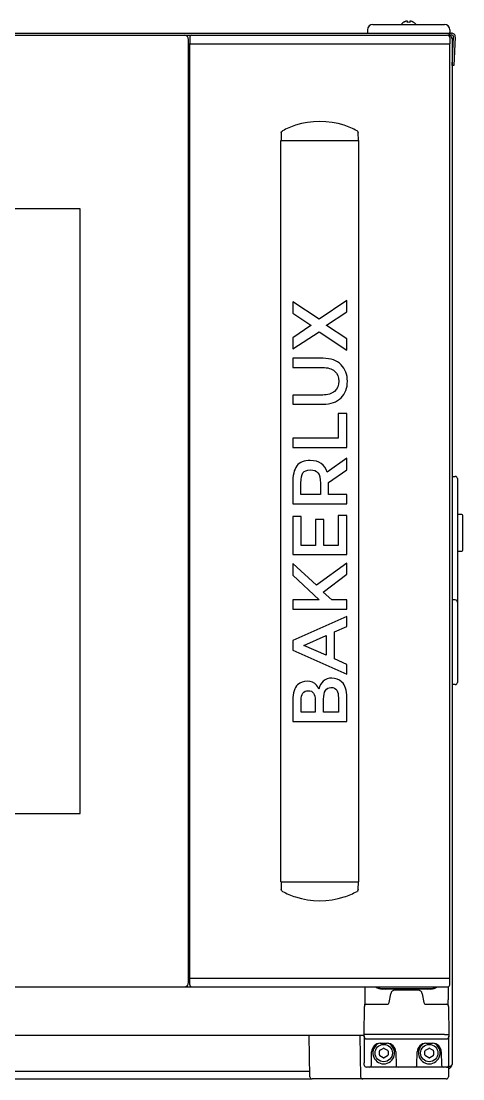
# Model space of a CAD drawing. Header units: millimetres. Extents: x -10733 to -5990, y 4098 to 7122.
# Drawn here: x -7584.8 to -7381, y 5611.4 to 6099.3 of the extents above; entities that cross this region are included whole.
import ezdxf

# ---------------------------------------------------------------- set-up
doc = ezdxf.new("R2010")
doc.units = ezdxf.units.MM
doc.header["$LTSCALE"] = 346.5
doc.layers.get('0').update_dxf_attribs({"linetype": 'CONTINUOUS'})

msp = doc.modelspace()

# ---------------------------------------------------------------- linework, layer by layer
at = {"color": 7, "linetype": 'Continuous'}
for p, q in [((-7406.54, 6098.74), (-7406.54, 6099.29)), ((-7405.54, 6099.29), (-7405.54, 6098.74)), ((-7425.04, 6095.34), (-7425.04, 6095.3)), ((-7425.04, 6095.3), (-7425.02, 6094.04)), ((-7422.54, 6097.8), (-7389.54, 6097.8)), ((-7408.34, 6098.74), (-7408.34, 6098.78)), ((-7403.74, 6098.78), (-7403.74, 6098.74)), ((-7387.04, 6095.3), (-7387.06, 6094.04)), ((-7387.04, 6095.34), (-7387.04, 6095.3)), ((-7983.88, 6092.8), (-7388.09, 6092.8)), ((-7949.8, 6093.8), (-7386.34, 6093.8)), ((-7507.54, 5655.8), (-7507.54, 6090.8)), ((-7506.99, 6091.81), (-7507.04, 6088.8)), ((-7387.34, 6093.8), (-7386.34, 6093.8)), ((-7387.34, 6093.8), (-7387.34, 6092.44)), ((-7387.34, 6092.44), (-7387.34, 6093.8)), ((-7387.34, 6093), (-7386.34, 6093)), ((-7387.09, 6091.81), (-7387.04, 6088.8)), ((-7386.04, 6091.1), (-7386.04, 5618)), ((-7386.03, 6078.84), (-7385.34, 6091.95)), ((-7384.54, 6091.9), (-7385.23, 6078.8)), ((-7507.54, 6088.8), (-7387.04, 6088.8)), ((-7507.04, 6088.8), (-7387.04, 6088.8)), ((-7507.04, 5657.8), (-7507.04, 6088.8)), ((-7507.04, 5657.8), (-7507.04, 6088.8)), ((-7387.04, 5657.8), (-7387.04, 6088.8)), ((-7385.23, 6078.8), (-7386.03, 6078.84)), ((-7464.79, 6047.88), (-7464.92, 6044.29)), ((-7429.16, 6044.29), (-7429.29, 6047.88)), ((-7465.04, 6044.3), (-7429.04, 6044.3)), ((-7465.04, 5702.3), (-7465.04, 6044.3)), ((-7429.04, 5702.3), (-7429.04, 6044.3)), ((-7557.54, 6012.8), (-7814.54, 6012.8)), ((-7557.54, 5733.8), (-7557.54, 6012.8)), ((-7447.38, 5961.88), (-7459.54, 5969.86)), ((-7459.54, 5969.86), (-7459.54, 5964.64)), ((-7434.54, 5970.47), (-7447.38, 5961.88)), ((-7434.54, 5965.21), (-7434.54, 5970.47)), ((-7459.54, 5964.64), (-7451.1, 5959.06)), ((-7443.95, 5959.06), (-7434.54, 5965.21)), ((-7451.1, 5958.88), (-7459.54, 5953.3)), ((-7451.1, 5959.06), (-7451.1, 5958.88)), ((-7443.95, 5958.88), (-7443.95, 5959.06)), ((-7434.54, 5952.73), (-7443.95, 5958.88)), ((-7459.54, 5948.08), (-7447.38, 5956.05)), ((-7459.54, 5953.3), (-7459.54, 5948.08)), ((-7447.38, 5956.05), (-7434.54, 5947.47)), ((-7434.54, 5947.47), (-7434.54, 5952.73)), ((-7445.52, 5943.79), (-7459.54, 5943.79)), ((-7459.54, 5943.79), (-7459.54, 5939.57)), ((-7459.54, 5939.57), (-7445.7, 5939.57)), ((-7445.7, 5926.83), (-7459.54, 5926.83)), ((-7459.54, 5926.83), (-7459.54, 5922.61)), ((-7459.54, 5922.61), (-7445.52, 5922.61)), ((-7434.54, 5918.32), (-7438.55, 5918.32)), ((-7438.55, 5918.32), (-7438.55, 5906.91)), ((-7434.54, 5902.69), (-7434.54, 5918.32)), ((-7438.55, 5906.91), (-7459.54, 5906.91)), ((-7459.54, 5906.91), (-7459.54, 5902.69)), ((-7459.54, 5902.69), (-7434.54, 5902.69)), ((-7434.54, 5897.76), (-7443.63, 5891.21)), ((-7434.54, 5892.39), (-7434.54, 5897.76)), ((-7442.95, 5886.42), (-7434.54, 5892.39)), ((-7386.04, 5889.3), (-7384.54, 5889.3)), ((-7459.54, 5885.95), (-7459.54, 5876.65)), ((-7455.71, 5880.88), (-7455.71, 5886.24)), ((-7446.77, 5886.13), (-7446.77, 5880.88)), ((-7442.95, 5880.88), (-7442.95, 5886.42)), ((-7383.54, 5888.3), (-7383.54, 5794.3)), ((-7446.77, 5880.88), (-7455.71, 5880.88)), ((-7434.54, 5880.88), (-7442.95, 5880.88)), ((-7434.54, 5876.65), (-7434.54, 5880.88)), ((-7459.54, 5876.65), (-7434.54, 5876.65)), ((-7455.57, 5870.83), (-7459.54, 5870.83)), ((-7459.54, 5870.83), (-7459.54, 5853.26)), ((-7455.57, 5857.48), (-7455.57, 5870.83)), ((-7434.54, 5871.25), (-7438.51, 5871.25)), ((-7438.51, 5871.25), (-7438.51, 5857.48)), ((-7434.54, 5853.26), (-7434.54, 5871.25)), ((-7381.54, 5871.76), (-7383.54, 5871.77)), ((-7381.04, 5855.33), (-7381.04, 5871.26)), ((-7445.2, 5869.47), (-7448.95, 5869.47)), ((-7448.95, 5869.47), (-7448.95, 5857.48)), ((-7445.2, 5857.48), (-7445.2, 5869.47)), ((-7448.95, 5857.48), (-7455.57, 5857.48)), ((-7438.51, 5857.48), (-7445.2, 5857.48)), ((-7459.54, 5853.26), (-7434.54, 5853.26)), ((-7383.54, 5854.83), (-7381.54, 5854.83)), ((-7448.6, 5839.07), (-7459.54, 5849.12)), ((-7459.54, 5849.12), (-7459.54, 5843.75)), ((-7434.54, 5849.26), (-7448.6, 5839.07)), ((-7434.54, 5844.25), (-7434.54, 5849.26)), ((-7459.54, 5843.75), (-7447.35, 5832.31)), ((-7445.49, 5835.95), (-7434.54, 5844.25)), ((-7441.55, 5832.31), (-7445.49, 5835.95)), ((-7447.35, 5832.31), (-7459.54, 5832.31)), ((-7459.54, 5832.31), (-7459.54, 5828.09)), ((-7434.54, 5832.31), (-7441.55, 5832.31)), ((-7434.54, 5828.09), (-7434.54, 5832.31)), ((-7384.54, 5832.3), (-7386.04, 5832.3)), ((-7459.54, 5828.09), (-7434.54, 5828.09)), ((-7434.54, 5824.62), (-7459.54, 5813.6)), ((-7434.54, 5820.11), (-7434.54, 5824.62)), ((-7440.23, 5817.61), (-7434.54, 5820.11)), ((-7440.23, 5805.09), (-7440.23, 5817.61)), ((-7459.54, 5813.6), (-7459.54, 5809.09)), ((-7454.43, 5811.35), (-7444.13, 5815.89)), ((-7444.13, 5806.81), (-7454.43, 5811.35)), ((-7444.13, 5815.89), (-7444.13, 5806.81)), ((-7459.54, 5809.09), (-7434.54, 5798.08)), ((-7434.54, 5802.58), (-7440.23, 5805.09)), ((-7434.54, 5798.08), (-7434.54, 5802.58)), ((-7384.54, 5793.3), (-7386.04, 5793.3)), ((-7438.44, 5787.13), (-7438.44, 5780.52)), ((-7434.54, 5776.3), (-7434.54, 5787.24)), ((-7459.54, 5786.03), (-7459.54, 5776.3)), ((-7455.64, 5780.52), (-7455.64, 5785.92)), ((-7449.17, 5785.88), (-7449.17, 5780.52)), ((-7445.27, 5780.52), (-7445.27, 5786.6)), ((-7449.17, 5780.52), (-7455.64, 5780.52)), ((-7438.44, 5780.52), (-7445.27, 5780.52)), ((-7459.54, 5776.3), (-7434.54, 5776.3)), ((-7814.54, 5733.8), (-7557.54, 5733.8)), ((-7465.04, 5702.3), (-7429.04, 5702.3)), ((-7464.92, 5702.3), (-7464.79, 5698.72)), ((-7429.29, 5698.72), (-7429.16, 5702.3)), ((-7507.54, 5657.8), (-7387.04, 5657.8)), ((-7506.99, 5654.78), (-7507.04, 5657.8)), ((-7387.09, 5654.78), (-7387.04, 5657.8)), ((-7983.88, 5653.8), (-7388.09, 5653.8)), ((-7426.25, 5653.8), (-7426.31, 5647.85)), ((-7395.77, 5652.8), (-7418.31, 5652.8)), ((-7418.1, 5653.05), (-7395.98, 5653.05)), ((-7415.05, 5646.56), (-7414.33, 5650.64)), ((-7401.72, 5652.3), (-7412.36, 5652.3)), ((-7399.75, 5650.64), (-7399.03, 5646.56)), ((-7388.36, 5653.8), (-7388.35, 5653.8)), ((-7388.35, 5653.8), (-7388.35, 5653.8)), ((-7387.83, 5653.85), (-7387.78, 5647.82)), ((-7426.33, 5646.06), (-7426.34, 5645.47)), ((-7426.34, 5645.47), (-7426.34, 5645.2)), ((-7426.32, 5646.87), (-7426.33, 5646.06)), ((-7426.31, 5647.85), (-7426.32, 5646.87)), ((-7425.43, 5645.8), (-7416.03, 5645.8)), ((-7398.06, 5645.8), (-7388.65, 5645.8)), ((-7387.77, 5646.81), (-7387.78, 5647.82)), ((-7387.76, 5646.16), (-7387.77, 5646.81)), ((-7387.75, 5645.55), (-7387.76, 5646.16)), ((-7387.74, 5645.2), (-7387.75, 5645.55)), ((-7426.54, 5631.8), (-7426.43, 5644.81)), ((-7387.65, 5644.81), (-7387.54, 5631.8)), ((-7428.54, 5631.4), (-7943.54, 5631.4)), ((-7451.56, 5612.38), (-7451.89, 5631.4)), ((-7426.54, 5631.4), (-7428.54, 5631.4)), ((-7428.54, 5631.4), (-7428.21, 5612.38)), ((-7426.52, 5630.78), (-7426.54, 5631.8)), ((-7426.54, 5631.13), (-7426.54, 5618.8)), ((-7389.54, 5631.8), (-7424.54, 5631.8)), ((-7387.54, 5631.8), (-7387.56, 5630.78)), ((-7387.54, 5618.8), (-7387.54, 5631.13)), ((-7425.52, 5629.8), (-7388.56, 5629.8)), ((-7419.11, 5627.8), (-7415.97, 5627.8)), ((-7398.11, 5627.8), (-7394.97, 5627.8)), ((-7386.01, 5626.2), (-7386.04, 5626.2)), ((-7423.22, 5617.78), (-7423.11, 5623.87)), ((-7419.54, 5622.43), (-7419.54, 5624.16)), ((-7419.29, 5624.6), (-7417.79, 5625.46)), ((-7417.79, 5621.13), (-7419.29, 5622)), ((-7417.29, 5625.46), (-7415.79, 5624.6)), ((-7415.79, 5622), (-7417.29, 5621.13)), ((-7415.54, 5624.16), (-7415.54, 5622.43)), ((-7411.97, 5623.87), (-7411.87, 5617.78)), ((-7402.22, 5617.78), (-7402.11, 5623.87)), ((-7398.54, 5622.43), (-7398.54, 5624.16)), ((-7398.29, 5624.6), (-7396.79, 5625.46)), ((-7396.79, 5621.13), (-7398.29, 5622)), ((-7396.29, 5625.46), (-7394.79, 5624.6)), ((-7394.79, 5622), (-7396.29, 5621.13)), ((-7394.54, 5624.16), (-7394.54, 5622.43)), ((-7390.97, 5623.87), (-7390.87, 5617.78)), ((-7426.52, 5617.78), (-7426.54, 5618.8)), ((-7388.56, 5616.8), (-7425.52, 5616.8)), ((-7388.56, 5616.8), (-7388.28, 5616.84)), ((-7388.32, 5616.83), (-7388.56, 5616.8)), ((-7388.56, 5616.8), (-7387.84, 5616.8)), ((-7387.67, 5616.87), (-7387.71, 5612.39)), ((-7387.56, 5617.78), (-7387.54, 5618.8)), ((-7387.56, 5617.78), (-7387.56, 5617.78)), ((-7921.52, 5611.4), (-7450.56, 5611.4)), ((-7451.6, 5614.8), (-7920.48, 5614.8)), ((-7388.71, 5611.4), (-7450.56, 5611.4))]:
    msp.add_line(p, q, dxfattribs=at)
for centre in [(-7417.54, 5623.3), (-7396.54, 5623.3)]:
    msp.add_circle(centre, 4, dxfattribs=at)
for centre, radius, start, end in [((-7405.86, 6094.7), 4.75, 116.6813, 118.0074), ((-7405.86, 6094.7), 4.74, 115.5402, 116.6812), ((-7405.86, 6094.7), 4.74, 114.5722, 115.5402), ((-7405.86, 6094.71), 4.73, 113.3175, 114.5722), ((-7405.87, 6094.71), 4.73, 112.5474, 113.3174), ((-7405.87, 6094.72), 4.72, 111.0025, 112.5476), ((-7405.87, 6094.73), 4.72, 110.5181, 111.0023), ((-7405.87, 6094.74), 4.7, 108.4656, 110.5187), ((-7405.88, 6094.75), 4.68, 107.3773, 108.465), ((-7405.89, 6094.77), 4.67, 106.3949, 107.3772), ((-7405.89, 6094.8), 4.64, 104.3176, 106.3964), ((-7406.79, 6097.3), 2.01, 95.2585, 97.2741), ((-7406.79, 6097.32), 1.98, 94.6009, 95.2558), ((-7406.79, 6097.34), 1.97, 93.2167, 94.6016), ((-7406.79, 6097.35), 1.96, 92.3765, 93.2159), ((-7406.79, 6097.35), 1.95, 91.1545, 92.3767), ((-7406.79, 6097.36), 1.95, 89.0741, 91.1541), ((-7406.79, 6097.36), 1.95, 88.0037, 89.0738), ((-7406.79, 6097.35), 1.96, 86.9771, 88.0037), ((-7406.79, 6097.34), 1.97, 85.714, 86.9766), ((-7406.79, 6097.33), 1.98, 84.8627, 85.7144), ((-7406.8, 6097.3), 2.01, 82.7256, 84.8598), ((-7405.29, 6097.3), 2.01, 95.1401, 97.2744), ((-7405.29, 6097.33), 1.98, 94.2856, 95.1372), ((-7405.29, 6097.34), 1.97, 93.0233, 94.286), ((-7405.29, 6097.35), 1.96, 91.9964, 93.0228), ((-7405.29, 6097.36), 1.95, 90.9261, 91.9964), ((-7405.29, 6097.36), 1.95, 88.8459, 90.9258), ((-7405.29, 6097.35), 1.96, 87.6234, 88.8455), ((-7405.29, 6097.35), 1.96, 86.7841, 87.6235), ((-7405.29, 6097.34), 1.97, 85.3984, 86.7833), ((-7405.29, 6097.32), 1.98, 84.7442, 85.3991), ((-7405.3, 6097.3), 2.01, 82.7259, 84.7415), ((-7406.19, 6094.8), 4.64, 73.6036, 75.6824), ((-7406.2, 6094.77), 4.67, 72.6228, 73.6051), ((-7406.2, 6094.75), 4.68, 71.535, 72.6227), ((-7406.21, 6094.74), 4.7, 69.4813, 71.5344), ((-7406.21, 6094.73), 4.72, 68.9977, 69.4819), ((-7406.21, 6094.72), 4.72, 67.4524, 68.9975), ((-7406.22, 6094.71), 4.73, 66.6826, 67.4526), ((-7406.22, 6094.71), 4.73, 65.4278, 66.6825), ((-7406.22, 6094.7), 4.74, 64.4598, 65.4278), ((-7406.22, 6094.7), 4.74, 63.3188, 64.4598), ((-7406.22, 6094.7), 4.75, 61.9926, 63.3187), ((-7422.54, 6095.3), 2.5, 90, 179), ((-7424.77, 6094.05), 0.25, 181, 270), ((-7405.84, 6094.68), 4.8, 121.3727, 139.1838), ((-7405.85, 6094.69), 4.75, 118.9687, 121.5341), ((-7405.86, 6094.69), 4.75, 118.0074, 118.9684), ((-7406.04, 6094.98), 3.8, 82.4351, 97.5649), ((-7406.23, 6094.69), 4.75, 61.0316, 61.9926), ((-7406.23, 6094.69), 4.75, 58.4659, 61.0313), ((-7406.24, 6094.68), 4.8, 40.8162, 58.6273), ((-7389.54, 6095.3), 2.5, 1, 90), ((-7387.31, 6094.05), 0.25, 270, 359), ((-7509.54, 6090.8), 2, 0, 90), ((-7505.99, 6091.8), 1, 90, 179), ((-7388.09, 6091.8), 1, 1, 90), ((-7387.84, 6091.1), 1.8, 0, 73.8685), ((-7386.34, 6092), 1.8, 357, 90), ((-7386.34, 6092), 1, 357, 90), ((-7446.99, 6016.45), 36.6, 107.9493, 118.1581), ((-7447.04, 6016.57), 36.48, 72.0646, 107.9354), ((-7447.09, 6016.45), 36.6, 61.8419, 72.0508), ((-7384.54, 5888.3), 1, 0, 90), ((-7381.54, 5871.26), 0.5, 0, 89.8596), ((-7381.54, 5855.33), 0.5, 270.1404, 360), ((-7384.54, 5831.3), 1, 0, 90), ((-7384.54, 5794.3), 1, 270, 0), ((-7446.99, 5730.14), 36.6, 241.8419, 252.0508), ((-7447.04, 5730.02), 36.48, 252.0646, 287.9354), ((-7447.09, 5730.14), 36.6, 287.9493, 298.1581), ((-7509.54, 5655.8), 2, 270, 0), ((-7505.99, 5654.8), 1, 181, 270), ((-7418.31, 5657.3), 4.5, 231.256, 270), ((-7418.1, 5657.55), 4.5, 236.4436, 270), ((-7416.77, 5657.3), 4.5, 270, 288.6843), ((-7412.36, 5650.3), 2, 90, 170), ((-7401.72, 5650.3), 2, 10, 90), ((-7397.31, 5657.3), 4.5, 251.3157, 270), ((-7395.98, 5657.55), 4.5, 270, 303.5564), ((-7395.77, 5657.3), 4.5, 270, 308.5562), ((-7388.09, 5654.8), 1, 270, 359), ((-7425.43, 5644.8), 1, 90, 179.5), ((-7416.03, 5646.8), 1, 270, 346.4196), ((-7398.06, 5646.8), 1, 193.5804, 270), ((-7388.65, 5644.8), 1, 0.5, 90), ((-7425.52, 5630.8), 1, 181, 270), ((-7388.56, 5630.8), 1, 270, 359), ((-7419.11, 5623.8), 4, 90, 179), ((-7417.54, 5623.3), 5, 116.5949, 63.4291), ((-7415.97, 5623.8), 4, 1, 90), ((-7398.11, 5623.8), 4, 90, 179), ((-7396.54, 5623.3), 5, 116.5949, 63.4291), ((-7394.97, 5623.8), 4, 1, 90), ((-7419.04, 5624.16), 0.5, 120, 180), ((-7419.04, 5622.43), 0.5, 180, 240), ((-7417.54, 5625.03), 0.5, 60, 120), ((-7417.54, 5621.57), 0.5, 240, 300), ((-7416.04, 5624.16), 0.5, 0, 60), ((-7416.04, 5622.43), 0.5, 300, 0), ((-7398.04, 5624.16), 0.5, 120, 180), ((-7398.04, 5622.43), 0.5, 180, 240), ((-7396.54, 5625.03), 0.5, 60, 120), ((-7396.54, 5621.57), 0.5, 240, 300), ((-7395.04, 5624.16), 0.5, 0, 60), ((-7395.04, 5622.43), 0.5, 300, 0), ((-7425.52, 5617.8), 1, 181, 270), ((-7424.22, 5617.8), 1, 270, 359), ((-7410.87, 5617.8), 1, 181, 270), ((-7403.22, 5617.8), 1, 270, 359), ((-7389.87, 5617.8), 1, 181, 270), ((-7388.56, 5617.8), 1, 270, 359), ((-7387.84, 5618), 1.8, 275.3526, 0), ((-7450.56, 5612.4), 1, 181, 270), ((-7427.21, 5612.4), 1, 181, 270), ((-7388.71, 5612.4), 1, 270, 359.5)]:
    msp.add_arc(centre, radius, start, end, dxfattribs=at)
for points in [[(-7464.79, 6047.88), (-7464.78, 6048.21), (-7464.56, 6048.57), (-7464.27, 6048.72)], [(-7429.82, 6048.72), (-7429.52, 6048.57), (-7429.3, 6048.21), (-7429.29, 6047.88)], [(-7437.2, 5940.81), (-7439.12, 5942.78), (-7441.91, 5943.79), (-7445.52, 5943.79)], [(-7445.7, 5939.57), (-7443.41, 5939.57), (-7441.59, 5938.99), (-7440.26, 5937.86)], [(-7434.29, 5933.2), (-7434.29, 5936.28), (-7435.26, 5938.82), (-7437.2, 5940.81)], [(-7440.26, 5937.86), (-7438.9, 5936.7), (-7438.26, 5935.13), (-7438.26, 5933.2)], [(-7438.26, 5933.2), (-7438.26, 5931.23), (-7438.9, 5929.69), (-7440.26, 5928.54)], [(-7437.18, 5925.57), (-7435.26, 5927.55), (-7434.29, 5930.09), (-7434.29, 5933.2)], [(-7440.26, 5928.54), (-7441.59, 5927.41), (-7443.41, 5926.83), (-7445.7, 5926.83)], [(-7445.52, 5922.61), (-7441.91, 5922.61), (-7439.12, 5923.58), (-7437.18, 5925.57)], [(-7457.61, 5894.14), (-7458.9, 5892.5), (-7459.54, 5889.75), (-7459.54, 5885.95)], [(-7451.42, 5896.61), (-7454.25, 5896.61), (-7456.32, 5895.79), (-7457.61, 5894.14)], [(-7443.63, 5891.21), (-7444.7, 5894.79), (-7447.27, 5896.61), (-7451.42, 5896.61)], [(-7455.71, 5886.24), (-7455.71, 5888.49), (-7455.39, 5890.07), (-7454.78, 5890.96)], [(-7454.78, 5890.96), (-7454.18, 5891.82), (-7453.07, 5892.28), (-7451.42, 5892.28)], [(-7451.42, 5892.28), (-7449.78, 5892.28), (-7448.6, 5891.86), (-7447.88, 5891)], [(-7447.88, 5891), (-7447.13, 5890.14), (-7446.77, 5888.49), (-7446.77, 5886.13)], [(-7457.29, 5793.14), (-7457.97, 5792.53), (-7458.5, 5791.6), (-7458.92, 5790.38)], [(-7452.92, 5794.86), (-7454.53, 5794.86), (-7456, 5794.29), (-7457.29, 5793.14)], [(-7448.56, 5793), (-7449.49, 5794.22), (-7450.96, 5794.86), (-7452.92, 5794.86)], [(-7447.92, 5792.07), (-7447.99, 5792.21), (-7448.2, 5792.53), (-7448.56, 5793)], [(-7447.52, 5791.18), (-7447.7, 5791.6), (-7447.85, 5791.89), (-7447.92, 5792.07)], [(-7445.41, 5794.86), (-7446.49, 5793.93), (-7447.17, 5792.71), (-7447.52, 5791.18)], [(-7441.48, 5796.25), (-7443.05, 5796.25), (-7444.34, 5795.79), (-7445.41, 5794.86)], [(-7445.27, 5786.6), (-7445.27, 5790.14), (-7444.16, 5791.93), (-7441.94, 5791.93)], [(-7441.94, 5791.93), (-7440.59, 5791.93), (-7439.66, 5791.5), (-7439.15, 5790.68)], [(-7436.87, 5794.46), (-7438.19, 5795.65), (-7439.73, 5796.25), (-7441.48, 5796.25)], [(-7434.54, 5787.24), (-7434.54, 5790.64), (-7435.29, 5793.04), (-7436.87, 5794.46)], [(-7458.92, 5790.38), (-7459.33, 5789.17), (-7459.54, 5787.71), (-7459.54, 5786.03)], [(-7455.64, 5785.92), (-7455.64, 5787.46), (-7455.36, 5788.6), (-7454.84, 5789.34)], [(-7454.84, 5789.34), (-7454.32, 5790.07), (-7453.46, 5790.46), (-7452.28, 5790.46)], [(-7452.28, 5790.46), (-7450.21, 5790.46), (-7449.17, 5788.92), (-7449.17, 5785.88)], [(-7439.15, 5790.68), (-7438.65, 5789.85), (-7438.44, 5788.67), (-7438.44, 5787.13)], [(-7464.27, 5697.87), (-7464.56, 5698.03), (-7464.78, 5698.38), (-7464.79, 5698.72)], [(-7429.29, 5698.72), (-7429.3, 5698.38), (-7429.52, 5698.03), (-7429.82, 5697.87)]]:
    msp.add_open_spline(points, degree=3, dxfattribs=at)
for points, knots in [([(-7424.54, 5631.8), (-7424.8, 5631.8), (-7425.46, 5631.79), (-7426.13, 5631.79), (-7426.54, 5631.8)], [0, 0, 0, 0, 0.382699, 1, 1, 1, 1]), ([(-7389.54, 5631.8), (-7389.29, 5631.8), (-7388.62, 5631.79), (-7387.95, 5631.79), (-7387.54, 5631.8)], [0, 0, 0, 0, 0.382716, 1, 1, 1, 1]), ([(-7387.84, 5616.8), (-7387.61, 5616.9), (-7387.27, 5617.04), (-7386.85, 5617.24), (-7386.58, 5617.39), (-7386.35, 5617.53), (-7386.18, 5617.68), (-7386.07, 5617.83), (-7386.04, 5617.95), (-7386.04, 5618)], [0, 0, 0, 0, 0.335785, 0.490301, 0.629473, 0.749907, 0.850007, 0.93119, 1, 1, 1, 1])]:
    msp.add_open_spline(points, degree=3, knots=knots, dxfattribs=at)

doc.saveas('drawing.dxf')
